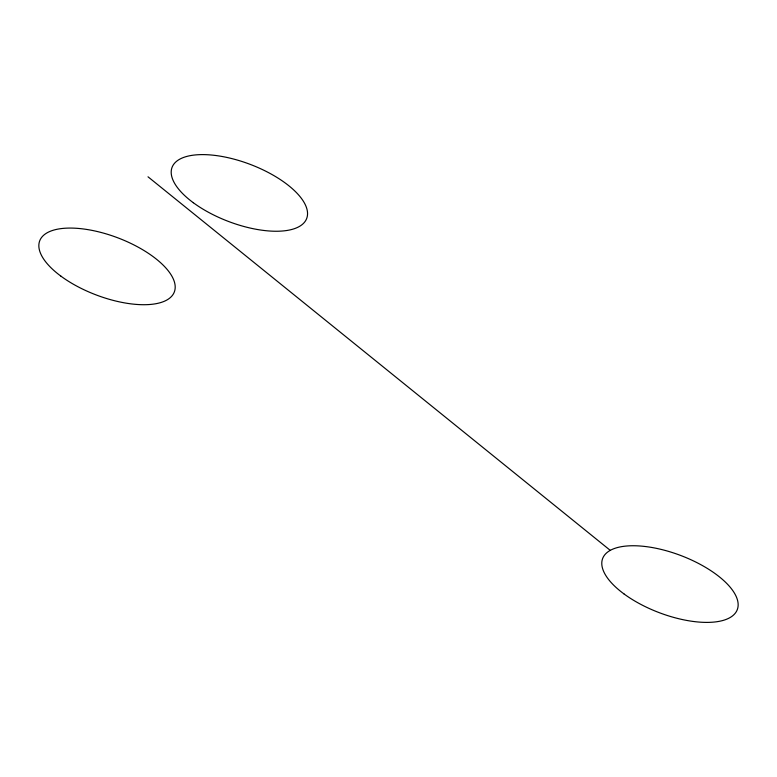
<?xml version="1.0" encoding="UTF-8"?>
<svg xmlns="http://www.w3.org/2000/svg" width="777" height="777" viewBox="0 0 777 777"><rect width="100%" height="100%" fill="white"/><g stroke="black" fill="none" stroke-linecap="round" stroke-linejoin="round"><path stroke-width="1.17" d="M148.009 176.806L610.275 550.378M623.931 593.881A71.999 30.536 20.8 0 0 736.538 611.256A71.999 30.536 20.8 0 0 649.465 547.086A71.999 30.536 20.8 0 0 623.931 593.881M60.975 276.194A71.999 30.536 20.8 0 0 173.582 293.58A71.999 30.536 20.8 0 0 86.509 229.409A71.999 30.536 20.8 0 0 60.975 276.194M193.327 202.729A71.999 30.536 20.8 0 0 305.934 220.114A71.999 30.536 20.8 0 0 218.861 155.944A71.999 30.536 20.8 0 0 193.327 202.729"/></g></svg>
